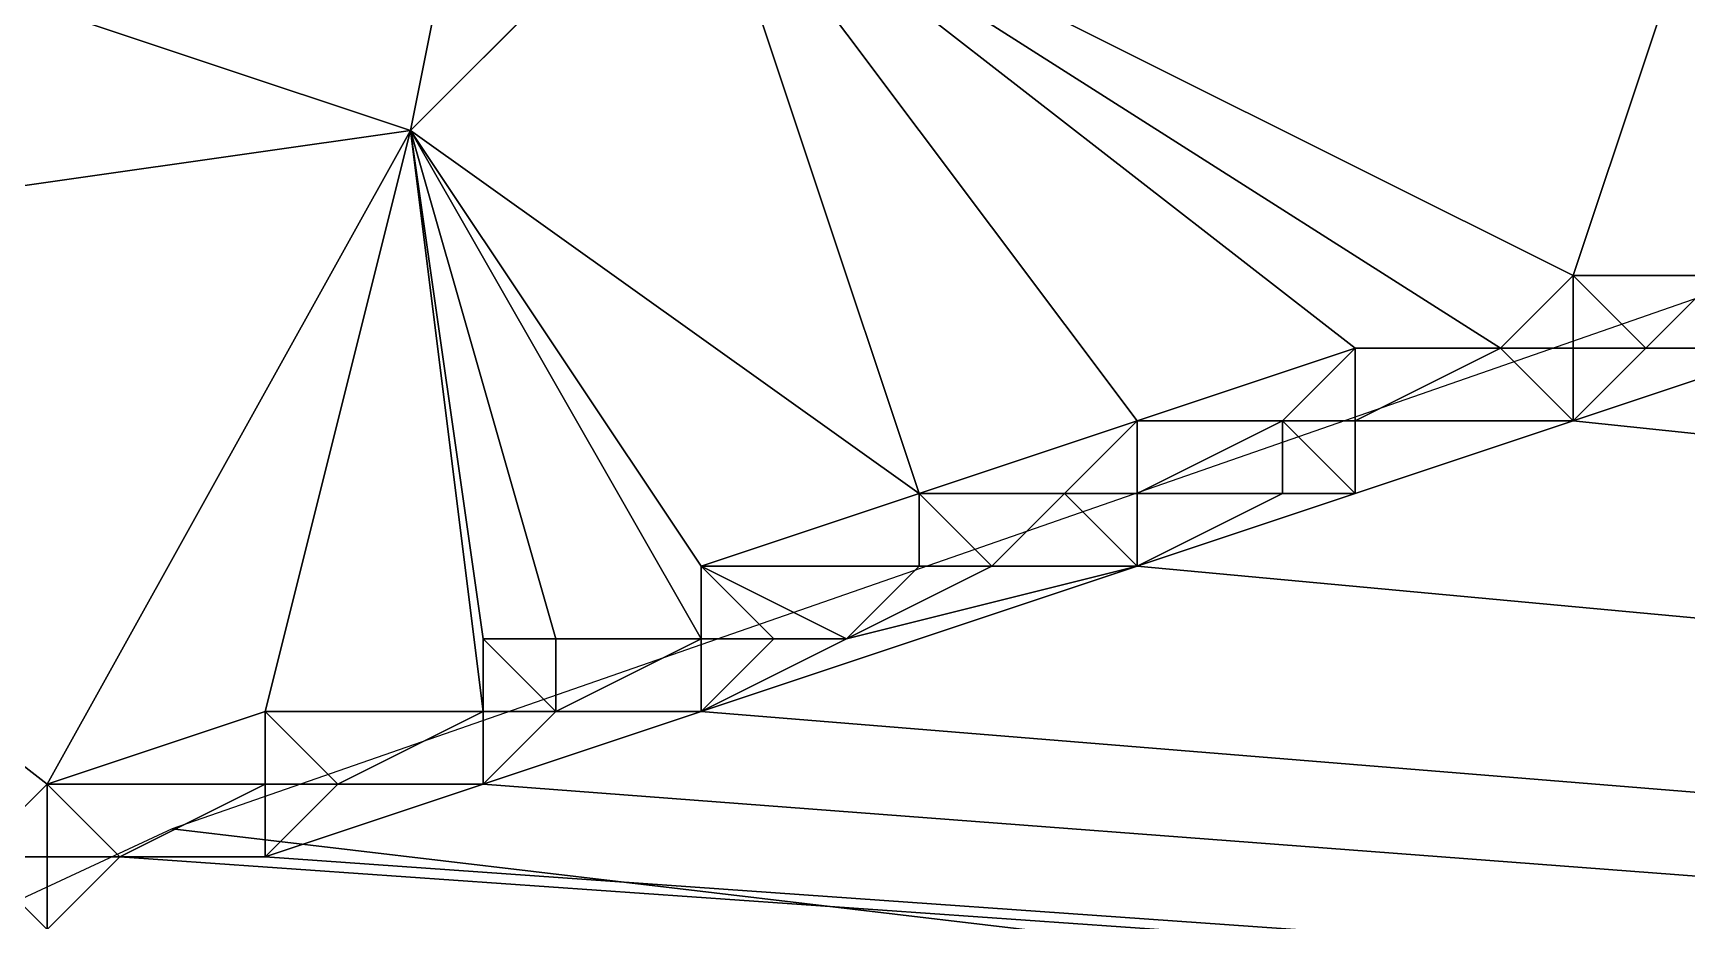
# Model space of a CAD drawing. Header units: metres. Extents: x -1103 to 901, y -902 to 905.
# Drawn here: x -256.39 to -210.87, y 60.23 to 84.68 of the extents above; entities that cross this region are included whole.
import ezdxf

# ---------------------------------------------------------------- set-up
doc = ezdxf.new("R2010")
doc.units = ezdxf.units.M
for name, color, linetype in [('OSM_TERRAIN', 3, 'CONTINUOUS'), ('OSM_WATER_OUTLINES', 4, 'CONTINUOUS'), ('OSM_WATER_SURFACE', 5, 'CONTINUOUS')]:
    doc.layers.add(name, color=color, linetype=linetype)

msp = doc.modelspace()

# ---------------------------------------------------------------- linework, layer by layer
at = {"layer": 'OSM_TERRAIN'}
for points in [[(-258, 86, 13.297), (-246, 82, 12.16), (-244, 92, 13.131)], [(-246, 82, 12.16), (-242, 86, 12.907), (-244, 92, 13.131)], [(-232, 72, 9.695), (-238, 90, 13.004), (-246, 82, 12.16)], [(-246, 82, 12.16), (-238, 90, 13.004), (-242, 86, 12.907)], [(-226, 74, 9.476), (-238, 90, 13.004), (-232, 72, 9.695)], [(-226, 74, 9.476), (-220, 76, 9.361), (-238, 90, 13.004)], [(-220, 76, 9.361), (-216, 76, 9.091), (-238, 90, 13.004)], [(-216, 76, 9.091), (-214, 78, 9.2), (-238, 90, 13.004)], [(-238, 90, 13.004), (-214, 78, 9.2), (-210, 90, 10.283)], [(-210, 78, 8.91), (-210, 90, 10.283), (-214, 78, 9.2)], [(-246, 82, 12.16), (-258, 86, 13.297), (-274, 78, 13.082)], [(-256, 64, 10.628), (-246, 82, 12.16), (-274, 78, 13.082)], [(-256, 64, 10.628), (-250, 66, 10.657), (-246, 82, 12.16)], [(-250, 66, 10.657), (-244, 66, 10.285), (-246, 82, 12.16)], [(-244, 66, 10.285), (-244, 68, 10.487), (-246, 82, 12.16)], [(-244, 68, 10.487), (-242, 68, 10.306), (-246, 82, 12.16)], [(-242, 68, 10.306), (-238, 68, 9.919), (-246, 82, 12.16)], [(-238, 68, 9.919), (-238, 70, 10.11), (-246, 82, 12.16)], [(-238, 70, 10.11), (-232, 72, 9.695), (-246, 82, 12.16)], [(-258, 62, 10.419), (-256, 64, 10.628), (-274, 78, 13.082)], [(-216, 76, 9.091), (-214, 76), (-214, 78, 9.2)], [(-214, 74), (204, 30), (-202, 78)], [(-214, 74), (-202, 78), (-208, 76)], [(-214, 76), (-212, 76), (-214, 78, 9.2)], [(-212, 76), (-210, 78, 8.91), (-214, 78, 9.2)], [(-212, 76), (-208, 76), (-210, 78, 8.91)], [(-222, 74, 9.208), (-220, 76, 9.361), (-226, 74, 9.476)], [(-222, 74, 9.208), (-220, 74), (-220, 76, 9.361)], [(-220, 74), (-216, 76, 9.091), (-220, 76, 9.361)], [(-220, 74), (-214, 74), (-216, 76, 9.091)], [(-214, 74), (-214, 76), (-216, 76, 9.091)], [(-214, 74), (-208, 76), (-212, 76)], [(-214, 74), (-212, 76), (-214, 76)], [(-232, 72, 9.695), (-228, 72, 9.321), (-226, 74, 9.476)], [(-228, 72, 9.321), (-226, 72), (-226, 74, 9.476)], [(204, 30), (-214, 74), (-226, 70)], [(-226, 70), (-214, 74), (-220, 72)], [(-226, 72), (-222, 72), (-222, 74, 9.208)], [(-226, 72), (-222, 74, 9.208), (-226, 74, 9.476)], [(-222, 72), (-220, 72), (-222, 74, 9.208)], [(-220, 72), (-220, 74), (-222, 74, 9.208)], [(-220, 72), (-214, 74), (-220, 74)], [(-238, 70, 10.11), (-232, 70, 9.514), (-232, 72, 9.695)], [(-232, 70, 9.514), (-230, 70), (-232, 72, 9.695)], [(-230, 70), (-228, 72, 9.321), (-232, 72, 9.695)], [(-230, 70), (-226, 70), (-228, 72, 9.321)], [(-226, 70), (-226, 72), (-228, 72, 9.321)], [(-226, 70), (-222, 72), (-226, 72)], [(-226, 70), (-220, 72), (-222, 72)], [(204, 30), (-226, 70), (-238, 66)], [(-238, 66), (-226, 70), (-234, 68)], [(-238, 68, 9.919), (-236, 68), (-238, 70, 10.11)], [(-236, 68), (-234, 68), (-238, 70, 10.11)], [(-234, 68), (-232, 70, 9.514), (-238, 70, 10.11)], [(-234, 68), (-230, 70), (-232, 70, 9.514)], [(-234, 68), (-226, 70), (-230, 70)], [(-244, 66, 10.285), (-242, 66), (-244, 68, 10.487)], [(-242, 66), (-242, 68, 10.306), (-244, 68, 10.487)], [(-242, 66), (-238, 66), (-238, 68, 9.919)], [(-242, 66), (-238, 68, 9.919), (-242, 68, 10.306)], [(-238, 66), (-236, 68), (-238, 68, 9.919)], [(-238, 66), (-234, 68), (-236, 68)], [(-256, 64, 10.628), (-250, 64, 10.425), (-250, 66, 10.657)], [(-250, 64, 10.425), (-248, 64), (-250, 66, 10.657)], [(-248, 64), (-244, 66, 10.285), (-250, 66, 10.657)], [(-248, 64), (-244, 64), (-244, 66, 10.285)], [(204, 30), (-238, 66), (-244, 64)], [(-244, 64), (-238, 66), (-242, 66)], [(-244, 64), (-242, 66), (-244, 66, 10.285)], [(-258, 62, 10.419), (-256, 62, 10.362), (-256, 64, 10.628)], [(-256, 62, 10.362), (-254, 62), (-256, 64, 10.628)], [(-254, 62), (-250, 64, 10.425), (-256, 64, 10.628)], [(-254, 62), (-250, 62), (-250, 64, 10.425)], [(-250, 62), (204, 30), (-244, 64)], [(-250, 62), (-244, 64), (-248, 64)], [(-250, 62), (-248, 64), (-250, 64, 10.425)], [(-258, 60), (-256, 60), (-258, 62, 10.419)], [(-256, 60), (-256, 62, 10.362), (-258, 62, 10.419)], [(204, 30), (-254, 62), (-256, 60)], [(-256, 60), (-254, 62), (-256, 62, 10.362)], [(204, 30), (-250, 62), (-254, 62)]]:
    msp.add_3dface(points, dxfattribs=at)
at = {"layer": 'OSM_WATER_OUTLINES'}
msp.add_polyline3d([(192.158, 139.487, 1), (114.185, 145.68, 1), (-16.415, 129.479, 1), (-108.481, 109.893, 1), (-166.292, 92.807, 1), (-252.567, 62.77, 1), (-313.351, 34.492, 1), (-380.944, -9.247, 1), (-464.897, -66.135, 1), (-437.483, -97, 1), (-438.5, -97.907, 1), (-439.782, -99.068, 1), (-459.502, -121.496, 1), (-462.984, -124.493, 1), (-491.204, -145.34, 1), (-497.283, -150.814, 1), (-507.044, -159.595, 1), (-541.973, -191.014, 1), (-595.505, -279.099, 1)], dxfattribs=at)
at = {"layer": 'OSM_WATER_SURFACE'}
for points in [[(476.481, -23.237, 1), (-166.292, 92.807, 1), (-252.567, 62.77, 1)], [(476.481, -23.237, 1), (-252.567, 62.77, 1), (-313.351, 34.492, 1)]]:
    msp.add_3dface(points, dxfattribs=at)

doc.saveas('drawing.dxf')
